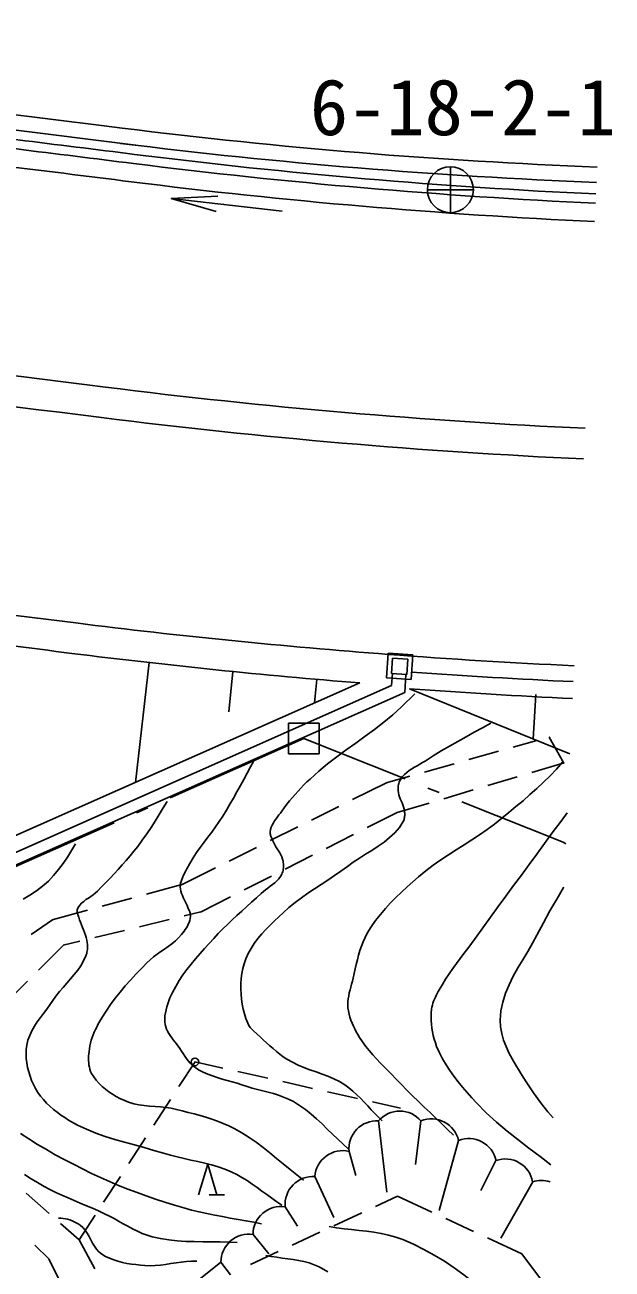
# Model space of a CAD drawing. Units: millimetres, scale not verified. Extents: x 40000 to 680000, y 20000 to 380000.
# Drawn here: x 366256 to 385407, y 244270 to 284846 of the extents above; entities that cross this region are included whole.
import ezdxf
from ezdxf.enums import TextEntityAlignment as Align

# ---------------------------------------------------------------- set-up
doc = ezdxf.new("R2010")
doc.units = ezdxf.units.MM
doc.header["$LTSCALE"] = 1000
for name, color, linetype, lineweight in [('M-BGD', 7, 'Continuous', 25), ('M-BMK-ROW', 30, 'Continuous', 25), ('M-BMK-SRVR', 3, 'Continuous', 25), ('M-STR-STRD', 7, 'Continuous', 25)]:
    doc.layers.add(name, color=color, linetype=linetype, lineweight=lineweight)
doc.styles.add('ＭＳ ゴシック', font='')
doc.styles.get('ＭＳ ゴシック').set_extended_font_data('MS Gothic')

msp = doc.modelspace()

# ---------------------------------------------------------------- linework, layer by layer
at = {"layer": 'M-BGD'}
for p, q in [((338526, 285342), (368837, 281554)), ((365628, 281451), (369872, 280920)), ((368837, 281554), (369432, 281479)), ((369723, 279729), (369723, 279729)), ((371029, 279187), (374650, 278766)), ((378108, 264355), (378053, 263556)), ((378108, 264355), (378906, 264300)), ((378247, 264195), (378213, 263696)), ((378247, 264195), (378746, 264161)), ((378746, 264161), (378712, 263662)), ((378906, 264300), (378852, 263502)), ((370306, 264050), (369859, 260141)), ((373039, 263758), (372908, 262441)), ((364704, 257855), (377176, 263387)), ((375774, 263503), (375706, 262735)), ((378053, 263556), (378852, 263502)), ((378213, 263696), (378712, 263662)), ((378243, 263694), (378217, 263301)), ((378682, 263664), (378642, 263074)), ((364761, 257333), (378217, 263301)), ((364805, 256937), (378642, 263074)), ((384033, 261071), (378804, 263193)), ((382916, 263008), (382837, 261556)), ((382181, 261292), (382953, 261509)), ((383352, 261623), (383362, 261623)), ((383833, 260775), (383357, 261623)), ((380737, 260886), (381700, 261157)), ((379293, 260480), (380256, 260751)), ((383838, 260780), (382794, 260468)), ((378045, 260133), (376942, 259583)), ((378040, 260128), (378812, 260345)), ((382315, 260326), (381357, 260040)), ((380877, 259897), (379919, 259612)), ((376495, 259360), (375600, 258915)), ((379440, 259469), (378396, 259158)), ((377423, 258668), (378401, 259163)), ((375152, 258692), (374257, 258246)), ((376085, 257991), (376977, 258442)), ((373810, 258023), (372915, 257577)), ((374746, 257313), (375639, 257765)), ((372467, 257354), (371365, 256804)), ((373408, 256636), (374300, 257088)), ((371370, 256809), (370223, 256497)), ((369741, 256366), (368776, 256103)), ((371984, 255916), (372962, 256411)), ((366457, 255179), (367152, 255665)), ((368293, 255972), (367147, 255660)), ((369990, 255435), (370961, 255671)), ((371447, 255789), (371989, 255921)), ((368532, 255080), (369504, 255316)), ((366698, 254019), (367510, 254835)), ((367505, 254830), (368046, 254962)), ((365533, 252848), (366345, 253664)), ((371280, 250225), (371805, 251033)), ((371800, 251028), (372711, 250823)), ((373199, 250713), (374175, 250494)), ((374663, 250384), (375638, 250165)), ((376126, 250055), (377102, 249836)), ((370461, 248968), (371007, 249806)), ((377590, 249726), (378501, 249522)), ((377790, 249103), (378065, 246780)), ((379174, 249104), (379000, 247686)), ((369643, 247711), (370188, 248549)), ((380400, 248462), (379765, 246185)), ((376827, 248109), (377044, 247318)), ((372221, 247697), (371921, 246697)), ((372221, 247697), (372521, 246697)), ((381620, 247811), (381125, 246836)), ((368824, 246454), (369370, 247292)), ((375715, 247287), (376336, 245958)), ((382816, 247114), (381777, 245278)), ((367045, 246084), (366292, 246742)), ((372771, 246697), (372271, 246697)), ((374746, 246299), (375146, 245674)), ((378407, 246646), (377694, 246315)), ((379525, 246129), (378407, 246646)), ((368026, 245228), (368551, 246035)), ((377240, 246105), (376333, 245684)), ((380887, 245499), (379979, 245919)), ((368031, 245223), (367422, 245755)), ((368026, 245228), (368540, 244285)), ((373697, 245397), (374211, 244768)), ((375879, 245474), (374972, 245053)), ((382458, 244772), (381341, 245289)), ((367045, 244590), (366576, 245048)), ((374518, 244843), (373611, 244422)), ((383230, 243739), (382458, 244772)), ((367584, 243521), (367040, 244595)), ((372649, 244493), (371083, 243249)), ((372649, 244493), (372964, 244088))]:
    msp.add_line(p, q, dxfattribs=at)
for points in [[(372548, 279262), (371029, 279187), (372490, 278765)], [(378977, 263031), (378830, 262886), (378681, 262743), (378532, 262601), (378252, 262346), (377960, 262105), (377660, 261873), (377354, 261648), (377046, 261425), (376737, 261204), (376431, 260979), (376130, 260747), (375838, 260507), (375556, 260253), (375456, 260156), (375357, 260058), (375259, 259958), (375163, 259856), (375070, 259752), (374978, 259646), (374888, 259539), (374801, 259429), (374716, 259318), (374634, 259205), (374588, 259143), (374541, 259080), (374493, 259016), (374446, 258952), (374401, 258887), (374360, 258821), (374324, 258752), (374293, 258682), (374271, 258610), (374257, 258535), (374255, 258505), (374258, 258475), (374263, 258445), (374271, 258415), (374281, 258386), (374292, 258357), (374304, 258327), (374317, 258299), (374329, 258270), (374341, 258241), (374371, 258173), (374406, 258106), (374445, 258040), (374485, 257975), (374525, 257911), (374565, 257846), (374601, 257780), (374633, 257713), (374658, 257643), (374676, 257571), (374683, 257529), (374687, 257486), (374690, 257443), (374690, 257400), (374688, 257357), (374683, 257314), (374675, 257272), (374665, 257230), (374651, 257190), (374634, 257152), (374588, 257073), (374534, 257001), (374472, 256934), (374404, 256872), (374332, 256813), (374257, 256756), (374181, 256699), (374106, 256643), (374033, 256584), (373964, 256523), (373807, 256378), (373649, 256234), (373490, 256091), (373331, 255948), (373172, 255805), (373015, 255660), (372860, 255514), (372707, 255365), (372558, 255212), (372413, 255056), (372264, 254891), (372115, 254726), (371967, 254559), (371821, 254390), (371678, 254219), (371541, 254044), (371410, 253864), (371288, 253681), (371174, 253491), (371071, 253295), (371028, 253205), (370987, 253112), (370949, 253018), (370914, 252923), (370883, 252826), (370858, 252728), (370838, 252629), (370824, 252530), (370818, 252431), (370820, 252331), (370830, 252252), (370850, 252175), (370878, 252099), (370912, 252026), (370953, 251954), (370998, 251884), (371046, 251816), (371096, 251749), (371147, 251683), (371197, 251619), (371254, 251542), (371309, 251462), (371362, 251381), (371414, 251299), (371468, 251218), (371523, 251139), (371581, 251063), (371643, 250991), (371711, 250925), (371784, 250864), (371921, 250773), (372066, 250695), (372217, 250627), (372372, 250569), (372531, 250517), (372692, 250469), (372854, 250423), (373016, 250377), (373177, 250330), (373335, 250277), (373503, 250223), (373673, 250174), (373845, 250128), (374017, 250084), (374189, 250040), (374360, 249993), (374528, 249941), (374694, 249881), (374855, 249813), (375011, 249733), (375214, 249609), (375406, 249472), (375592, 249324), (375771, 249168), (375946, 249005), (376119, 248839), (376290, 248671), (376462, 248504), (376636, 248340), (376814, 248182)], [(381455, 262079), (381184, 261927), (380913, 261777), (380642, 261627), (380371, 261477), (380101, 261324), (379834, 261167), (379569, 261007), (379308, 260840), (379223, 260787), (379136, 260736), (379048, 260686), (378960, 260635), (378874, 260583), (378790, 260527), (378711, 260468), (378637, 260403), (378570, 260332), (378511, 260253), (378492, 260220), (378475, 260185), (378461, 260149), (378450, 260111), (378441, 260072), (378434, 260033), (378430, 259994), (378427, 259954), (378427, 259915), (378428, 259876), (378435, 259807), (378451, 259739), (378473, 259672), (378500, 259606), (378528, 259541), (378557, 259475), (378585, 259409), (378608, 259342), (378626, 259275), (378637, 259205), (378640, 259171), (378642, 259137), (378643, 259102), (378643, 259067), (378641, 259033), (378637, 258998), (378630, 258965), (378622, 258932), (378610, 258900), (378595, 258870), (378469, 258676), (378319, 258501), (378151, 258342), (377968, 258196), (377774, 258058), (377572, 257927), (377368, 257800), (377163, 257672), (376963, 257541), (376772, 257403), (376564, 257250), (376351, 257103), (376135, 256959), (375918, 256817), (375702, 256675), (375487, 256531), (375275, 256383), (375068, 256228), (374868, 256066), (374676, 255894), (374534, 255760), (374392, 255625), (374250, 255486), (374112, 255345), (373979, 255199), (373853, 255049), (373736, 254893), (373630, 254731), (373538, 254562), (373461, 254385), (373408, 254230), (373365, 254071), (373334, 253908), (373312, 253743), (373300, 253576), (373298, 253409), (373305, 253242), (373320, 253076), (373344, 252912), (373377, 252750), (373395, 252673), (373415, 252594), (373437, 252516), (373462, 252438), (373491, 252362), (373524, 252288), (373562, 252218), (373606, 252153), (373656, 252092), (373712, 252038), (373820, 251944), (373926, 251848), (374031, 251751), (374137, 251653), (374242, 251556), (374349, 251461), (374457, 251368), (374569, 251279), (374683, 251195), (374802, 251116), (374981, 251014), (375167, 250925), (375358, 250846), (375553, 250774), (375750, 250704), (375946, 250633), (376139, 250559), (376329, 250477), (376512, 250385), (376688, 250277), (376825, 250179), (376955, 250072), (377080, 249959), (377201, 249841), (377319, 249719), (377435, 249595), (377551, 249470), (377666, 249346), (377784, 249223), (377904, 249104)], [(373725, 260848), (373614, 260646), (373504, 260443), (373393, 260240), (373283, 260037), (373171, 259835), (373058, 259634), (372943, 259434), (372826, 259235), (372706, 259038), (372593, 258863), (372474, 258692), (372351, 258524), (372226, 258356), (372100, 258189), (371976, 258022), (371856, 257852), (371740, 257679), (371632, 257502), (371532, 257319), (371504, 257263), (371474, 257207), (371445, 257150), (371418, 257093), (371392, 257034), (371369, 256975), (371350, 256916), (371335, 256855), (371326, 256794), (371323, 256732), (371328, 256662), (371343, 256593), (371364, 256525), (371391, 256459), (371421, 256393), (371454, 256327), (371487, 256262), (371520, 256196), (371549, 256129), (371574, 256062), (371585, 256033), (371596, 256004), (371608, 255975), (371620, 255946), (371632, 255917), (371642, 255888), (371650, 255858), (371656, 255829), (371659, 255799), (371658, 255768), (371649, 255704), (371633, 255640), (371612, 255578), (371586, 255517), (371555, 255457), (371521, 255399), (371485, 255342), (371446, 255287), (371406, 255234), (371365, 255182), (371268, 255073), (371163, 254973), (371051, 254880), (370933, 254793), (370813, 254708), (370691, 254624), (370571, 254540), (370453, 254452), (370340, 254359), (370233, 254259), (370054, 254075), (369876, 253889), (369701, 253698), (369530, 253505), (369364, 253307), (369204, 253105), (369050, 252899), (368905, 252687), (368768, 252470), (368640, 252248), (368597, 252165), (368556, 252081), (368518, 251996), (368483, 251909), (368450, 251821), (368421, 251732), (368396, 251642), (368375, 251551), (368359, 251459), (368347, 251367), (368340, 251295), (368335, 251222), (368333, 251148), (368333, 251074), (368337, 251001), (368345, 250928), (368358, 250857), (368376, 250787), (368400, 250719), (368431, 250655), (368502, 250538), (368583, 250427), (368674, 250324), (368774, 250227), (368881, 250136), (368993, 250052), (369111, 249973), (369231, 249901), (369355, 249835), (369479, 249775), (369640, 249711), (369806, 249664), (369976, 249630), (370149, 249606), (370324, 249589), (370501, 249575), (370677, 249561), (370853, 249542), (371026, 249517), (371197, 249481), (371390, 249433), (371584, 249383), (371777, 249332), (371969, 249278), (372161, 249221), (372351, 249159), (372538, 249093), (372723, 249020), (372905, 248940), (373083, 248852), (373329, 248715), (373566, 248565), (373797, 248405), (374023, 248236), (374244, 248061), (374464, 247883), (374683, 247702), (374902, 247523), (375123, 247347), (375347, 247176)], [(380230, 248643), (380041, 248827), (379850, 249009), (379659, 249192), (379468, 249374), (379278, 249556), (379088, 249739), (378899, 249923), (378712, 250109), (378526, 250297), (378344, 250487), (378220, 250616), (378094, 250744), (377968, 250871), (377843, 250999), (377719, 251129), (377599, 251261), (377482, 251396), (377371, 251535), (377267, 251679), (377170, 251828), (377117, 251918), (377065, 252009), (377016, 252102), (376970, 252196), (376927, 252292), (376889, 252390), (376856, 252488), (376828, 252589), (376807, 252690), (376793, 252792), (376788, 252890), (376790, 252987), (376800, 253084), (376816, 253181), (376836, 253277), (376859, 253374), (376884, 253470), (376910, 253566), (376936, 253661), (376961, 253756), (376996, 253907), (377030, 254058), (377065, 254209), (377102, 254360), (377141, 254510), (377184, 254659), (377232, 254805), (377287, 254948), (377350, 255088), (377422, 255223), (377552, 255435), (377695, 255639), (377848, 255836), (378011, 256026), (378181, 256210), (378357, 256389), (378539, 256564), (378724, 256735), (378911, 256902), (379098, 257068), (379330, 257260), (379570, 257441), (379817, 257613), (380068, 257779), (380323, 257941), (380579, 258102), (380833, 258265), (381085, 258431), (381331, 258604), (381571, 258786), (381806, 258973), (382039, 259162), (382271, 259353), (382501, 259547), (382727, 259745), (382950, 259945), (383169, 260151), (383383, 260361), (383591, 260577), (383793, 260798), (383809, 260817)], [(370899, 259525), (370769, 259310), (370637, 259095), (370504, 258882), (370369, 258670), (370229, 258461), (370085, 258255), (369935, 258053), (369814, 257899), (369690, 257747), (369563, 257598), (369433, 257450), (369301, 257305), (369167, 257161), (369032, 257019), (368895, 256878), (368758, 256737), (368620, 256597), (368554, 256536), (368480, 256479), (368403, 256425), (368325, 256372), (368247, 256319), (368174, 256263), (368106, 256204), (368047, 256139), (367998, 256067), (367963, 255987), (367958, 255964), (367956, 255941), (367958, 255917), (367963, 255893), (367970, 255870), (367977, 255846), (367986, 255822), (367995, 255799), (368003, 255775), (368010, 255752), (368036, 255666), (368066, 255582), (368099, 255499), (368133, 255415), (368168, 255332), (368201, 255249), (368231, 255165), (368258, 255080), (368278, 254994), (368292, 254907), (368295, 254864), (368298, 254821), (368298, 254778), (368297, 254735), (368293, 254692), (368288, 254649), (368281, 254607), (368271, 254565), (368259, 254524), (368245, 254484), (368170, 254320), (368079, 254165), (367977, 254017), (367865, 253874), (367746, 253734), (367625, 253597), (367503, 253459), (367383, 253319), (367270, 253176), (367165, 253028), (367068, 252888), (366967, 252750), (366863, 252611), (366760, 252472), (366661, 252332), (366568, 252189), (366484, 252042), (366413, 251891), (366357, 251735), (366319, 251572), (366302, 251429), (366296, 251284), (366302, 251139), (366318, 250993), (366344, 250848), (366380, 250704), (366424, 250563), (366476, 250426), (366535, 250292), (366601, 250163), (366678, 250035), (366765, 249913), (366860, 249797), (366963, 249686), (367072, 249580), (367187, 249480), (367306, 249385), (367429, 249295), (367554, 249210), (367681, 249130), (367967, 248970), (368262, 248830), (368565, 248706), (368875, 248597), (369189, 248498), (369507, 248406), (369827, 248319), (370147, 248233), (370465, 248144), (370781, 248050), (371001, 247986), (371223, 247929), (371448, 247877), (371672, 247827), (371897, 247778), (372121, 247725), (372342, 247667), (372561, 247602), (372777, 247527), (372988, 247439), (373164, 247353), (373336, 247258), (373503, 247155), (373667, 247046), (373828, 246933), (373988, 246817), (374148, 246700), (374308, 246584), (374469, 246470), (374632, 246359)], [(383944, 259153), (383742, 258879), (383457, 258493), (383205, 258150), (382952, 257807), (382699, 257464), (382447, 257121), (382194, 256778), (381942, 256435), (381691, 256091), (381441, 255747), (381191, 255402), (380942, 255056), (380822, 254890), (380699, 254726), (380575, 254562), (380451, 254399), (380328, 254235), (380208, 254069), (380090, 253901), (379977, 253731), (379870, 253557), (379769, 253379), (379736, 253319), (379704, 253259), (379672, 253198), (379642, 253137), (379613, 253074), (379587, 253011), (379563, 252948), (379544, 252883), (379528, 252817), (379517, 252750), (379506, 252628), (379501, 252505), (379503, 252381), (379512, 252257), (379526, 252133), (379547, 252010), (379573, 251889), (379605, 251769), (379643, 251650), (379685, 251535), (379775, 251328), (379877, 251128), (379991, 250932), (380115, 250743), (380247, 250558), (380386, 250377), (380531, 250200), (380680, 250027), (380831, 249858), (380984, 249691), (381301, 249368), (381634, 249064), (381979, 248773), (382335, 248492), (382696, 248217), (383059, 247944), (383412, 247676)], [(366201, 256336), (366421, 256466), (366633, 256605), (366835, 256757), (367024, 256926), (367194, 257108), (367353, 257300), (367501, 257501), (367640, 257708), (367774, 257921), (367904, 258136)], [(383483, 249204), (383314, 249401), (383071, 249706), (382841, 250019), (382625, 250344), (382505, 250534), (382384, 250727), (382264, 250923), (382149, 251123), (382042, 251325), (381948, 251532), (381869, 251741), (381808, 251954), (381770, 252171), (381757, 252392), (381779, 252690), (381838, 252981), (381930, 253266), (382047, 253545), (382184, 253820), (382335, 254092), (382494, 254361), (382654, 254629), (382810, 254896), (382956, 255164), (383165, 255558), (383379, 255949), (383600, 256336), (383825, 256720), (383832, 256731)], [(373974, 245749), (373720, 245799), (373466, 245846), (373210, 245891), (372955, 245936), (372700, 245982), (372446, 246030), (372192, 246081), (371939, 246137), (371688, 246198), (371438, 246265), (371130, 246356), (370823, 246452), (370518, 246552), (370214, 246657), (369912, 246767), (369611, 246881), (369313, 247001), (369017, 247126), (368724, 247257), (368433, 247392), (368133, 247538), (367836, 247688), (367540, 247843), (367247, 248002), (366958, 248168), (366671, 248338), (366389, 248515), (366110, 248698)], [(373176, 245138), (372898, 245152), (372619, 245159), (372339, 245161), (372059, 245163), (371780, 245166), (371501, 245175), (371224, 245192), (370948, 245221), (370675, 245265), (370405, 245326), (370241, 245376), (370081, 245437), (369924, 245507), (369770, 245584), (369617, 245666), (369466, 245750), (369314, 245836), (369163, 245920), (369010, 246001), (368855, 246077), (368658, 246167), (368460, 246254), (368260, 246339), (368061, 246423), (367861, 246508), (367662, 246593), (367464, 246681), (367268, 246773), (367074, 246868), (366883, 246970), (366668, 247092), (366456, 247219), (366246, 247351)], [(371861, 244528), (371692, 244530), (371522, 244520), (371353, 244501), (371184, 244477), (371015, 244450), (370846, 244423), (370677, 244401), (370508, 244385), (370339, 244379), (370170, 244387), (370024, 244400), (369877, 244416), (369729, 244435), (369581, 244459), (369435, 244489), (369292, 244525), (369152, 244569), (369016, 244623), (368886, 244687), (368761, 244762), (368671, 244836), (368594, 244922), (368526, 245019), (368465, 245122), (368407, 245228), (368349, 245335), (368288, 245439), (368221, 245537), (368145, 245626), (368057, 245702), (367995, 245743), (367930, 245782), (367863, 245816), (367793, 245847), (367722, 245873), (367650, 245895), (367576, 245913), (367501, 245925), (367427, 245934), (367352, 245937)], [(376182, 245655), (376422, 245617), (376665, 245586), (376909, 245559), (377153, 245533), (377397, 245506), (377639, 245473), (377879, 245432), (378116, 245380), (378349, 245315), (378577, 245232), (378927, 245079), (379271, 244910), (379608, 244726), (379938, 244527), (380260, 244314), (380572, 244088), (380876, 243850), (381169, 243601), (381452, 243341), (381723, 243072), (382275, 242478), (382804, 241861), (383124, 241456)], [(374115, 244715), (374290, 244682), (374468, 244655), (374647, 244631), (374826, 244608), (375004, 244583), (375181, 244554), (375355, 244518), (375526, 244472), (375692, 244413), (375853, 244340), (376136, 244180)]]:
    msp.add_lwpolyline(points, dxfattribs=at)
msp.add_circle((371800, 251028), 125, dxfattribs=at)
for centre, radius, start, end in [((159992, -1389395), 1682850, 82.83812, 83.09957), ((159992, -1389395), 1683150, 82.83812, 83.09955), ((391471, 462645), 182500, 262.87571, 262.87588), ((392066, 462570), 182500, 262.87571, 267.75565), ((159992, -1389395), 1682250, 82.83812, 83.14046), ((391471, 462645), 183000, 262.87571, 262.87588), ((392066, 462570), 183000, 262.87571, 267.75454), ((393753, 470976), 191850, 262.83812, 267.34854), ((393753, 470976), 192150, 262.83812, 267.34854), ((393753, 470976), 192750, 262.83812, 267.34854), ((159992, -1389395), 1667750, 82.83812, 84.99983), ((393754, 470976), 207250, 262.83812, 265.66977), ((159992, -1389395), 1666750, 82.83812, 82.98371), ((393754, 470976), 208250, 262.83812, 265.434), ((393754, 470976), 207250, 265.66977, 267.34842), ((393754, 470976), 207770, 265.89146, 267.34842), ((393754, 470976), 208320, 265.88479, 267.34842), ((378482, 248521), 904, 40.1068, 139.9558), ((379517, 248267), 904, 12.4442, 112.2933), ((377727, 248201), 904, 85.9792, 185.8283), ((380736, 247623), 904, 11.9854, 111.8345), ((376617, 247230), 904, 76.5618, 176.4109), ((381925, 246960), 904, 9.8385, 109.6876), ((375646, 246385), 904, 85.622, 185.4711), ((383109, 246259), 904, 72.137, 108.9578), ((374601, 245407), 904, 80.7844, 180.6335), ((373553, 244504), 904, 80.8312, 180.6803)]:
    msp.add_arc(centre, radius, start, end, dxfattribs=at)
at = {"layer": 'M-BMK-ROW'}
for p, q in [((375857, 262073), (374857, 262073)), ((374857, 262073), (374857, 261073)), ((375857, 261073), (375857, 262073)), ((370997, 259640), (375357, 261573)), ((375357, 261573), (378654, 260254)), ((374857, 261073), (375857, 261073)), ((379396, 259956), (379768, 259808)), ((369900, 259153), (370266, 259315)), ((380510, 259510), (383807, 258190)), ((364809, 256895), (369169, 258829)), ((383807, 258190), (383897, 258134))]:
    msp.add_line(p, q, dxfattribs=at)
at = {"layer": 'M-BMK-SRVR'}
for p, q in [((380131, 280221), (380131, 278721)), ((380881, 279471), (379381, 279471))]:
    msp.add_line(p, q, dxfattribs=at)
msp.add_circle((380131, 279471), 750, dxfattribs=at)
at = {"layer": 'M-STR-STRD'}
for p, q in [((368881, 273032), (368881, 273032)), ((368881, 273032), (368881, 273032)), ((368756, 272040), (368756, 272040)), ((368756, 272040), (368756, 272040))]:
    msp.add_line(p, q, dxfattribs=at)
for centre, radius, start, end in [((159991, -1389395), 1675500, 82.83812, 84.35194), ((159991, -1389395), 1674500, 82.83812, 84.35194), ((393753, 470976), 199500, 262.83812, 267.34853), ((393753, 470976), 200500, 262.83812, 267.34853)]:
    msp.add_arc(centre, radius, start, end, dxfattribs=at)

# ---------------------------------------------------------------- texts
at = {"layer": 'M-BMK-SRVR', "style": 'ＭＳ ゴシック'}
msp.add_text('6-18-2-1', height=1833, dxfattribs=at).set_placement((380539, 282166), align=Align.MIDDLE_CENTER)

doc.saveas('drawing.dxf')
